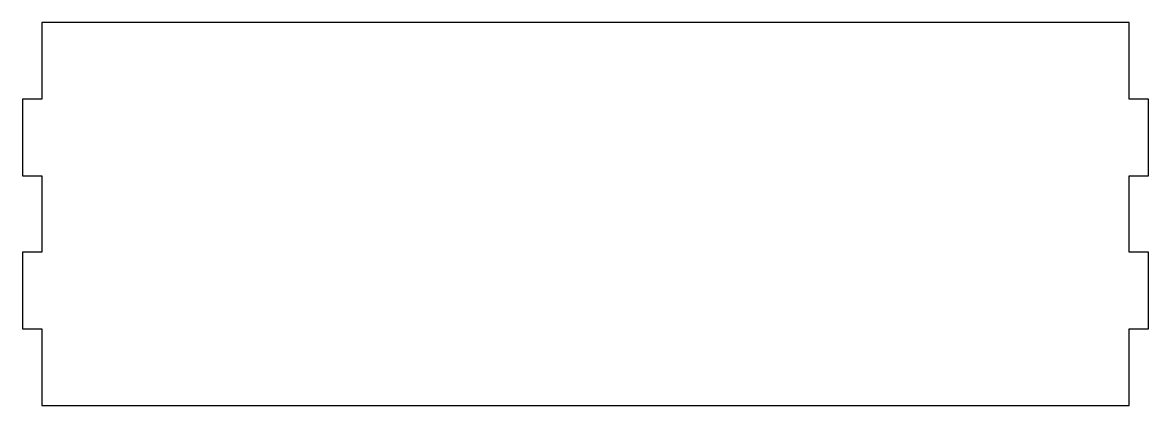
# Model space of a CAD drawing. Header units: millimetres. Extents: x -151 to 143, y -47 to 53.
import ezdxf

# ---------------------------------------------------------------- set-up
doc = ezdxf.new("R2010")
doc.units = ezdxf.units.MM

msp = doc.modelspace()

# ---------------------------------------------------------------- linework, layer by layer
at = {"color": 7, "linetype": 'Continuous', "lineweight": 25}
for p, q in [((-146, 53.47), (-146, 33.47)), ((138, 53.47), (-146, 53.47)), ((138, 33.47), (138, 53.47)), ((-151, 33.47), (-151, 13.47)), ((-146, 33.47), (-151, 33.47)), ((143, 33.47), (138, 33.47)), ((143, 13.47), (143, 33.47)), ((-151, 13.47), (-146, 13.47)), ((-146, 13.47), (-146, -6.53)), ((138, -6.53), (138, 13.47)), ((138, 13.47), (143, 13.47)), ((-151, -6.53), (-151, -26.53)), ((-146, -6.53), (-151, -6.53)), ((143, -6.53), (138, -6.53)), ((143, -26.53), (143, -6.53)), ((-151, -26.53), (-146, -26.53)), ((-146, -26.53), (-146, -46.53)), ((138, -26.53), (143, -26.53)), ((138, -46.53), (138, -26.53)), ((-146, -46.53), (138, -46.53))]:
    msp.add_line(p, q, dxfattribs=at)

doc.saveas('drawing.dxf')
